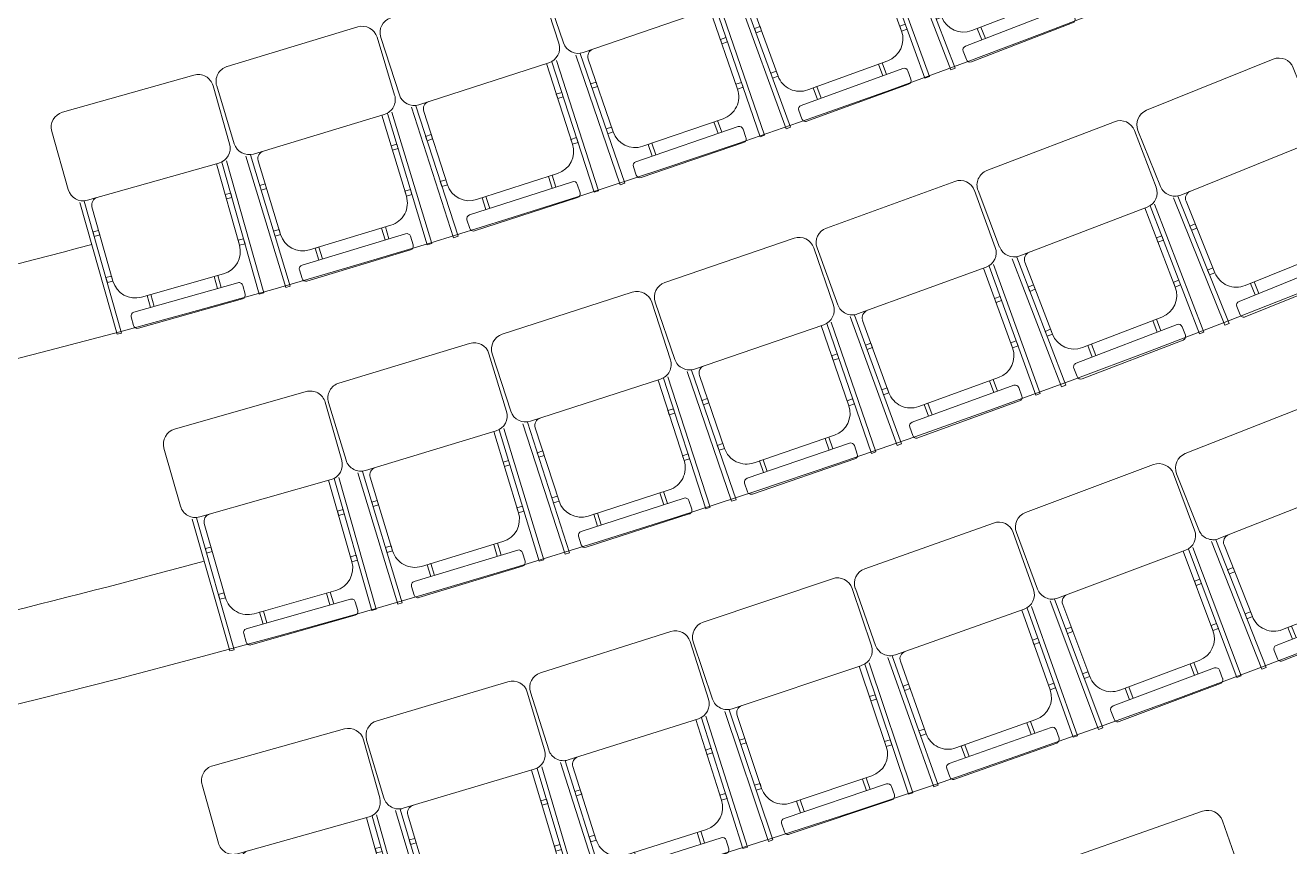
# Model space of a CAD drawing. Header units: millimetres. Extents: x 8275 to 147087, y -297470 to -191881.
# Drawn here: x 52988 to 57137, y -217854 to -215157 of the extents above; entities that cross this region are included whole.
import ezdxf

# ---------------------------------------------------------------- set-up
doc = ezdxf.new("R2010")
doc.units = ezdxf.units.MM
doc.header["$LTSCALE"] = 250
doc.header["$MEASUREMENT"] = 0
for name, color, linetype, lineweight in [('furniture', 5, 'Continuous', 15), ('hatch', 9, 'Continuous', 0), ('stairs', 2, 'Continuous', 5)]:
    doc.layers.add(name, color=color, linetype=linetype, lineweight=lineweight)

# ---------------------------------------------------------------- blocks, each defined once
blk = doc.blocks.new('A$C24EB465D-flat-9-flat-1-flat-405')
at = {"layer": 'furniture', "ltscale": 0.1}
for p, q in [((422.5, 141.9), (4.1, -19.4)), ((559.6, -72.4), (488.2, 112.8)), ((-25, -85.1), (46.4, -270.2)), ((112.1, -299.3), (530.4, -138)), ((522.5, -141.1), (622.6, -400.7)), ((702.2, -554.3), (540.3, -134.2)), ((554.6, -128.7), (716.6, -548.7)), ((560.4, -239.4), (578.2, -232.5)), ((565.8, -253.4), (560.4, -239.4)), ((565.8, -253.4), (583.6, -246.6)), ((583.6, -246.6), (578.2, -232.5)), ((87.9, -308.6), (249.9, -728.7)), ((264.1, -723.2), (102.2, -303.1)), ((129.1, -320), (220.1, -555.9)), ((157.9, -394.6), (140.1, -401.4)), ((145.5, -415.4), (140.1, -401.4)), ((163.3, -408.6), (145.5, -415.4)), ((163.3, -408.6), (157.9, -394.6)), ((616.5, -384.9), (634.3, -378)), ((622.6, -400.7), (616.5, -384.9)), ((622.6, -400.7), (640.4, -393.9)), ((640.4, -393.9), (634.3, -378)), ((297.7, -651.3), (629.1, -523.5)), ((318.6, -599.6), (578.9, -499.2)), ((549.3, -510.7), (563.9, -548.6)), ((561.2, -506.1), (575.8, -544)), ((645.5, -530.8), (656.1, -558.2)), ((214, -540), (196.2, -546.9)), ((202.3, -562.8), (196.2, -546.9)), ((220.1, -555.9), (202.3, -562.8)), ((220.1, -555.9), (214, -540)), ((317.4, -702.4), (648.8, -574.7)), ((716.6, -548.7), (702.2, -554.3)), ((336.3, -592.8), (348.2, -588.2)), ((336.3, -592.8), (350.9, -630.7)), ((348.2, -588.2), (362.9, -626.1)), ((290.4, -667.7), (301, -695.2)), ((249.9, -728.7), (264.1, -723.2))]:
    blk.add_line(p, q, dxfattribs=at)
for centre, radius, start, end in [((440.8, 94.5, 0), 50.8, 21.082, 111.082), ((22.4, -66.8, 0), 50.8, 111.082, 201.082), ((512.2, -90.6, 0), 50.8, 291.082, 21.082), ((93.8, -251.9, 0), 50.8, 201.082, 291.082), ((152.8, -310.8, 0), 25.4, 111.082, 201.082), ((551.5, -428.1, 0), 76.2, 291.082, 21.082), ((633.7, -535.3, 0), 12.7, 21.082, 111.082), ((291.2, -528.5, 0), 76.2, 201.082, 291.082), ((644.3, -562.8, 0), 12.7, 291.082, 21.082), ((302.2, -663.1, 0), 12.7, 111.082, 201.082), ((312.8, -690.6, 0), 12.7, 201.082, 291.082)]:
    blk.add_arc(centre, radius, start, end, dxfattribs=at)
blk = doc.blocks.new('A$C24EB465D-flat-9-flat-1-flat-406')
at = {"layer": 'furniture', "ltscale": 0.1}
for p, q in [((425.1, 134.1), (3.8, -19.5)), ((558.1, -82.7), (490.2, 103.7)), ((-26.5, -84.6), (41.4, -271)), ((106.5, -301.3), (527.8, -147.8)), ((519.8, -150.7), (615.1, -412.1)), ((691.9, -567.1), (537.7, -144.2)), ((552.2, -138.9), (706.3, -561.9)), ((555.9, -249.7), (573.8, -243.1)), ((578.9, -257.3), (573.8, -243.1)), ((561, -263.8), (555.9, -249.7)), ((561, -263.8), (578.9, -257.3)), ((82.2, -310.2), (236.4, -733.1)), ((250.8, -727.9), (96.6, -304.9)), ((123.2, -322.3), (209.8, -559.9)), ((150.6, -397.4), (132.7, -403.9)), ((137.8, -418.1), (132.7, -403.9)), ((155.7, -411.5), (137.8, -418.1)), ((155.7, -411.5), (150.6, -397.4)), ((609.3, -396.2), (627.2, -389.6)), ((615.1, -412.1), (609.3, -396.2)), ((615.1, -412.1), (633, -405.6)), ((633, -405.6), (627.2, -389.6)), ((285.6, -656.6), (619.3, -535)), ((307.5, -605.4), (569.6, -509.8)), ((539.8, -520.7), (553.7, -558.9)), ((551.7, -516.3), (565.7, -554.6)), ((204, -543.9), (186.1, -550.4)), ((191.9, -566.4), (186.1, -550.4)), ((209.8, -559.9), (191.9, -566.4)), ((209.8, -559.9), (204, -543.9)), ((635.6, -542.6), (645.7, -570.3)), ((706.3, -561.9), (691.9, -567.1)), ((304.4, -708.2), (638.1, -586.5)), ((325.3, -598.9), (337.3, -594.5)), ((325.3, -598.9), (339.2, -637.1)), ((337.3, -594.5), (351.3, -632.7)), ((278, -672.9), (288.1, -700.6)), ((236.4, -733.1), (250.8, -727.9))]:
    blk.add_line(p, q, dxfattribs=at)
for centre, radius, start, end in [((442.5, 86.4, 0), 50.8, 20.0254, 110.0254), ((21.2, -67.2, 0), 50.8, 110.0254, 200.0254), ((510.4, -100.1, 0), 50.8, 290.0254, 20.0254), ((89.1, -253.6, 0), 50.8, 200.0254, 290.0254), ((147.1, -313.6, 0), 25.4, 110.0254, 200.0254), ((543.5, -438.2, 0), 76.2, 290.0254, 20.0254), ((623.7, -546.9, 0), 12.7, 20.0254, 110.0254), ((281.4, -533.8, 0), 76.2, 200.0254, 290.0254), ((633.8, -574.6, 0), 12.7, 290.0254, 20.0254), ((290, -668.6, 0), 12.7, 110.0254, 200.0254), ((300, -696.2, 0), 12.7, 200.0254, 290.0254)]:
    blk.add_arc(centre, radius, start, end, dxfattribs=at)
blk = doc.blocks.new('A$C24EB465D-flat-9-flat-1-flat-407')
at = {"layer": 'furniture', "ltscale": 0.1}
for p, q in [((427.5, 126.2), (3.4, -19.5)), ((556.5, -92.9), (492, 94.7)), ((-28.1, -84.1), (36.4, -271.7)), ((100.9, -303.2), (525, -157.5)), ((517, -160.3), (607.4, -423.4)), ((681.3, -579.8), (535, -154.1)), ((549.5, -149.1), (695.9, -574.8)), ((551.2, -259.9), (569.2, -253.7)), ((556.1, -274.1), (551.2, -259.9)), ((556.1, -274.1), (574.1, -267.9)), ((574.1, -267.9), (569.2, -253.7)), ((76.5, -311.6), (222.8, -737.4)), ((237.3, -732.4), (91, -306.7)), ((117.2, -324.5), (199.4, -563.6)), ((143.2, -400.1), (125.2, -406.3)), ((130.1, -420.5), (125.2, -406.3)), ((148.1, -414.3), (130.1, -420.5)), ((148.1, -414.3), (143.2, -400.1)), ((601.9, -407.3), (619.9, -401.1)), ((607.4, -423.4), (601.9, -407.3)), ((625.4, -417.2), (619.9, -401.1)), ((607.4, -423.4), (625.4, -417.2)), ((296.3, -610.9), (560.1, -520.3)), ((530.1, -530.6), (543.3, -569)), ((542.1, -526.4), (555.3, -564.9)), ((193.9, -547.6), (175.9, -553.8)), ((181.4, -569.8), (175.9, -553.8)), ((199.4, -563.6), (181.4, -569.8)), ((199.4, -563.6), (193.9, -547.6)), ((273.5, -661.8), (609.4, -546.3)), ((625.5, -554.2), (635.1, -582.1)), ((695.9, -574.8), (681.3, -579.8)), ((291.3, -713.7), (627.2, -598.2)), ((314.2, -604.8), (326.3, -600.6)), ((314.2, -604.8), (327.4, -643.2)), ((326.3, -600.6), (339.5, -639.1)), ((265.6, -677.9), (275.1, -705.8)), ((222.8, -737.4), (237.3, -732.4))]:
    blk.add_line(p, q, dxfattribs=at)
for centre, radius, start, end in [((444, 78.2, 0), 50.8, 18.9688, 108.9688), ((19.9, -67.6, 0), 50.8, 108.9688, 198.9688), ((508.5, -109.4, 0), 50.8, 288.9688, 18.9688), ((84.4, -255.2, 0), 50.8, 198.9688, 288.9688), ((141.3, -316.2, 0), 25.4, 108.9688, 198.9688), ((535.3, -448.2, 0), 76.2, 288.9688, 18.9688), ((271.5, -538.9, 0), 76.2, 198.9688, 288.9688), ((613.5, -558.3, 0), 12.7, 18.9688, 108.9688), ((623.1, -586.2, 0), 12.7, 288.9688, 18.9688), ((277.6, -673.8, 0), 12.7, 108.9688, 198.9688), ((287.2, -701.6, 0), 12.7, 198.9688, 288.9688)]:
    blk.add_arc(centre, radius, start, end, dxfattribs=at)
blk = doc.blocks.new('A$C24EB465D-flat-9-flat-1-flat-408')
at = {"layer": 'furniture', "ltscale": 0.1}
for p, q in [((429.7, 118.3), (3.1, -19.6)), ((554.7, -103.2), (493.7, 85.6)), ((-29.6, -83.6), (31.4, -272.3)), ((670.5, -592.3), (532, -163.9)), ((546.7, -159.2), (685.1, -587.5)), ((95.3, -305.1), (522, -167.1)), ((513.9, -169.8), (599.5, -434.5)), ((546.3, -270), (564.4, -264.1)), ((550.9, -284.3), (546.3, -270)), ((550.9, -284.3), (569.1, -278.4)), ((569.1, -278.4), (564.4, -264.1)), ((70.8, -313), (209.2, -741.4)), ((223.8, -736.7), (85.3, -308.3)), ((111.2, -326.6), (189, -567.2)), ((135.8, -402.7), (117.7, -408.5)), ((122.3, -422.8), (117.7, -408.5)), ((140.4, -417), (135.8, -402.7)), ((594.3, -418.4), (612.4, -412.5)), ((617.6, -428.7), (612.4, -412.5)), ((140.4, -417), (122.3, -422.8)), ((599.5, -434.5), (594.3, -418.4)), ((599.5, -434.5), (617.6, -428.7)), ((285, -616.3), (550.4, -530.5)), ((532.3, -536.3), (544.8, -575.1)), ((183.8, -551), (165.7, -556.9)), ((170.9, -573.1), (165.7, -556.9)), ((189, -567.2), (170.9, -573.1)), ((189, -567.2), (183.8, -551)), ((261.2, -666.7), (599.2, -557.5)), ((520.2, -540.3), (532.7, -579)), ((615.2, -565.7), (624.2, -593.7)), ((278.1, -718.9), (616.1, -609.7)), ((303, -610.5), (315.2, -606.5)), ((303, -610.5), (315.5, -649.2)), ((315.2, -606.5), (327.7, -645.2)), ((685.1, -587.5), (670.5, -592.3)), ((253, -682.7), (262.1, -710.7)), ((209.2, -741.4), (223.8, -736.7))]:
    blk.add_line(p, q, dxfattribs=at)
for centre, radius, start, end in [((445.4, 70, 0), 50.8, 17.9122, 107.9122), ((18.7, -67.9, 0), 50.8, 107.9122, 197.9122), ((506.4, -118.8, 0), 50.8, 287.9122, 17.9122), ((79.7, -256.7, 0), 50.8, 197.9122, 287.9122), ((135.4, -318.8, 0), 25.4, 107.9122, 197.9122), ((527, -458, 0), 76.2, 287.9122, 17.9122), ((261.5, -543.8, 0), 76.2, 197.9122, 287.9122), ((603.1, -569.6, 0), 12.7, 17.9122, 107.9122), ((612.2, -597.6, 0), 12.7, 287.9122, 17.9122), ((265.1, -678.8, 0), 12.7, 107.9122, 197.9122), ((274.2, -706.8, 0), 12.7, 197.9122, 287.9122)]:
    blk.add_arc(centre, radius, start, end, dxfattribs=at)
blk = doc.blocks.new('A$C24EB465D-flat-9-flat-1-flat-409')
at = {"layer": 'furniture', "ltscale": 0.1}
for p, q in [((431.8, 110.4), (2.7, -19.6)), ((552.7, -113.4), (495.2, 76.5)), ((-31.2, -83), (26.3, -272.9)), ((89.7, -306.8), (518.8, -176.7)), ((510.7, -179.2), (591.4, -445.5)), ((659.5, -604.5), (528.9, -173.7)), ((543.7, -169.2), (674.2, -600.1)), ((541.2, -280), (559.5, -274.5)), ((545.6, -294.4), (541.2, -280)), ((545.6, -294.4), (563.8, -288.9)), ((563.8, -288.9), (559.5, -274.5)), ((65, -314.3), (195.5, -745.1)), ((210.1, -740.7), (79.6, -309.8)), ((105.2, -328.6), (178.5, -570.6)), ((128.4, -405.1), (110.1, -410.6)), ((114.5, -425), (110.1, -410.6)), ((132.7, -419.5), (128.4, -405.1)), ((132.7, -419.5), (114.5, -425)), ((586.5, -429.2), (604.7, -423.7)), ((591.4, -445.5), (586.5, -429.2)), ((591.4, -445.5), (609.6, -440)), ((609.6, -440), (604.7, -423.7)), ((173.6, -554.3), (155.4, -559.9)), ((160.3, -576.1), (155.4, -559.9)), ((178.5, -570.6), (160.3, -576.1)), ((178.5, -570.6), (173.6, -554.3)), ((248.9, -671.4), (588.8, -568.4)), ((273.5, -621.4), (540.6, -540.6)), ((510.1, -549.8), (521.9, -588.7)), ((522.3, -546.1), (534.1, -585)), ((604.6, -576.9), (613.2, -605.1)), ((264.8, -723.9), (604.7, -620.9)), ((291.7, -616), (303.9, -612.2)), ((291.7, -616), (303.5, -654.9)), ((303.9, -612.2), (315.7, -651.2)), ((674.2, -600.1), (659.5, -604.5)), ((240.4, -687.3), (248.9, -715.4)), ((195.5, -745.1), (210.1, -740.7))]:
    blk.add_line(p, q, dxfattribs=at)
for centre, radius, start, end in [((446.6, 61.8, 0), 50.8, 16.8556, 106.8556), ((17.4, -68.3, 0), 50.8, 106.8556, 196.8556), ((504.1, -128.1, 0), 50.8, 286.8556, 16.8556), ((75, -258.1, 0), 50.8, 196.8556, 286.8556), ((129.5, -321.2, 0), 25.4, 106.8556, 196.8556), ((518.5, -467.6, 0), 76.2, 286.8556, 16.8556), ((251.4, -548.5, 0), 76.2, 196.8556, 286.8556), ((592.5, -580.6, 0), 12.7, 16.8556, 106.8556), ((601, -608.8, 0), 12.7, 286.8556, 16.8556), ((252.6, -683.6, 0), 12.7, 106.8556, 196.8556), ((261.1, -711.8, 0), 12.7, 196.8556, 286.8556)]:
    blk.add_arc(centre, radius, start, end, dxfattribs=at)
blk = doc.blocks.new('A$C24EB465D-flat-9-flat-1-flat-410')
at = {"layer": 'furniture', "ltscale": 0.1}
for p, q in [((433.8, 102.4), (2.3, -19.7)), ((550.5, -123.6), (496.5, 67.3)), ((-32.7, -82.4), (21.3, -273.3)), ((84, -308.4), (515.5, -186.3)), ((507.3, -188.6), (583.1, -456.4)), ((648.2, -616.6), (525.6, -183.4)), ((540.4, -179.2), (663, -612.4)), ((536, -290), (554.3, -284.8)), ((540.1, -304.4), (536, -290)), ((558.4, -299.2), (554.3, -284.8)), ((59.2, -315.4), (181.7, -748.6)), ((196.4, -744.4), (73.9, -311.2)), ((99.1, -330.5), (168, -573.8)), ((540.1, -304.4), (558.4, -299.2)), ((120.9, -407.4), (102.6, -412.6)), ((106.6, -427.1), (102.6, -412.6)), ((125, -421.9), (120.9, -407.4)), ((125, -421.9), (106.6, -427.1)), ((578.4, -440), (596.8, -434.8)), ((583.1, -456.4), (578.4, -440)), ((583.1, -456.4), (601.4, -451.2)), ((601.4, -451.2), (596.8, -434.8)), ((163.3, -557.4), (145, -562.6)), ((149.6, -579), (145, -562.6)), ((168, -573.8), (149.6, -579)), ((168, -573.8), (163.3, -557.4)), ((236.4, -675.9), (578.2, -579.2)), ((262, -626.4), (530.5, -550.4)), ((499.9, -559.1), (511, -598.2)), ((512.2, -555.6), (523.3, -594.8)), ((280.3, -621.2), (292.6, -617.7)), ((280.3, -621.2), (291.3, -660.4)), ((292.6, -617.7), (303.7, -656.9)), ((593.9, -588), (601.9, -616.3)), ((663, -612.4), (648.2, -616.6)), ((251.4, -728.7), (593.2, -632)), ((227.7, -691.6), (235.7, -719.9)), ((181.7, -748.6), (196.4, -744.4))]:
    blk.add_line(p, q, dxfattribs=at)
for centre, radius, start, end in [((447.6, 53.5, 0), 50.8, 15.799, 105.799), ((16.2, -68.6, 0), 50.8, 105.799, 195.799), ((501.7, -137.4, 0), 50.8, 285.799, 15.799), ((70.2, -259.5, 0), 50.8, 195.799, 285.799), ((123.6, -323.6, 0), 25.4, 105.799, 195.799), ((509.7, -477.1, 0), 76.2, 285.799, 15.799), ((241.3, -553.1, 0), 76.2, 195.799, 285.799), ((581.7, -591.4, 0), 12.7, 15.799, 105.799), ((589.7, -619.7, 0), 12.7, 285.799, 15.799), ((239.9, -688.1, 0), 12.7, 105.799, 195.799), ((247.9, -716.5, 0), 12.7, 195.799, 285.799)]:
    blk.add_arc(centre, radius, start, end, dxfattribs=at)
blk = doc.blocks.new('A$C24EB465D-flat-9-flat-1-flat-437')
at = {"layer": 'furniture', "ltscale": 0.1}
for p, q in [((420.2, 148.7), (4.5, -19.3)), ((560.7, -63.3), (486.3, 120.6)), ((-23.6, -85.5), (50.7, -269.4)), ((556.7, -119.7), (725.3, -537.1)), ((116.9, -297.5), (532.6, -129.4)), ((524.7, -132.6), (629, -390.6)), ((711.1, -542.9), (542.4, -125.5)), ((564.2, -230.3), (581.9, -223.2)), ((569.8, -244.2), (564.2, -230.3)), ((569.8, -244.2), (587.5, -237.1)), ((587.5, -237.1), (581.9, -223.2)), ((92.9, -307.1), (261.6, -724.5)), ((275.8, -718.8), (107.1, -301.4)), ((134.3, -317.8), (229, -552.3)), ((622.6, -374.9), (640.3, -367.7)), ((646.7, -383.5), (640.3, -367.7)), ((164.2, -392), (146.6, -399.1)), ((152.2, -413), (146.6, -399.1)), ((169.9, -405.9), (152.2, -413)), ((169.9, -405.9), (164.2, -392)), ((629, -390.6), (622.6, -374.9)), ((629, -390.6), (646.7, -383.5)), ((328.2, -594.4), (586.9, -489.8)), ((569.3, -497), (584.5, -534.7)), ((222.7, -536.5), (205, -543.6)), ((229, -552.3), (222.7, -536.5)), ((308.2, -646.4), (637.5, -513.3)), ((557.5, -501.7), (572.7, -539.4)), ((654, -520.3), (665, -547.6)), ((725.3, -537.1), (711.1, -542.9)), ((211.4, -559.4), (205, -543.6)), ((229, -552.3), (211.4, -559.4)), ((328.7, -697.2), (658, -564.1)), ((345.8, -587.3), (357.7, -582.5)), ((345.8, -587.3), (361.1, -625)), ((357.7, -582.5), (372.9, -620.2)), ((301.1, -662.9), (312.2, -690.2)), ((261.6, -724.5), (275.8, -718.8))]:
    blk.add_line(p, q, dxfattribs=at)
for centre, radius, start, end in [((439.2, 101.6, 0), 50.8, 22.0073, 112.0073), ((23.5, -66.4, 0), 50.8, 112.0073, 202.0073), ((513.6, -82.3, 0), 50.8, 292.0073, 22.0073), ((97.8, -250.4, 0), 50.8, 202.0073, 292.0073), ((157.8, -308.3, 0), 25.4, 112.0073, 202.0073), ((558.4, -419.2, 0), 76.2, 292.0073, 22.0073), ((642.2, -525, 0), 12.7, 22.0073, 112.0073), ((299.7, -523.7, 0), 76.2, 202.0073, 292.0073), ((653.3, -552.3, 0), 12.7, 292.0073, 22.0073), ((312.9, -658.1, 0), 12.7, 112.0073, 202.0073), ((323.9, -685.4, 0), 12.7, 202.0073, 292.0073)]:
    blk.add_arc(centre, radius, start, end, dxfattribs=at)
blk = doc.blocks.new('A$C24EB465D-flat-9-flat-1-flat-438')
at = {"layer": 'furniture', "ltscale": 0.1}
for p, q in [((422.8, 141.2), (4.1, -19.4)), ((559.5, -73.3), (488.4, 112)), ((-25.1, -85), (45.9, -270.3)), ((111.6, -299.5), (530.2, -138.9)), ((522.3, -141.9), (622, -401.7)), ((701.3, -555.4), (540.1, -135.1)), ((554.4, -129.6), (715.7, -549.9)), ((560, -240.3), (577.8, -233.5)), ((565.4, -254.3), (560, -240.3)), ((565.4, -254.3), (583.2, -247.5)), ((583.2, -247.5), (577.8, -233.5)), ((87.4, -308.7), (248.7, -729.1)), ((263, -723.6), (101.7, -303.3)), ((128.6, -320.2), (219.2, -556.3)), ((157.2, -394.8), (139.5, -401.6)), ((144.8, -415.7), (139.5, -401.6)), ((162.6, -408.8), (144.8, -415.7)), ((162.6, -408.8), (157.2, -394.8)), ((615.9, -385.9), (633.7, -379)), ((622, -401.7), (615.9, -385.9)), ((622, -401.7), (639.7, -394.9)), ((639.7, -394.9), (633.7, -379)), ((296.6, -651.7), (628.3, -524.5)), ((317.6, -600.1), (578.1, -500.2)), ((548.5, -511.6), (563, -549.5)), ((560.3, -507), (574.9, -545)), ((644.7, -531.8), (655.2, -559.3)), ((213.1, -540.4), (195.3, -547.2)), ((201.4, -563.1), (195.3, -547.2)), ((219.2, -556.3), (201.4, -563.1)), ((219.2, -556.3), (213.1, -540.4)), ((316.3, -702.9), (647.9, -575.7)), ((715.7, -549.9), (701.3, -555.4)), ((335.3, -593.3), (347.3, -588.7)), ((335.3, -593.3), (349.9, -631.3)), ((347.3, -588.7), (361.9, -626.7)), ((289.3, -668.2), (299.9, -695.6)), ((248.7, -729.1), (263, -723.6))]:
    blk.add_line(p, q, dxfattribs=at)
for centre, radius, start, end in [((441, 93.8, 0), 50.8, 20.9892, 110.9892), ((22.3, -66.8, 0), 50.8, 110.9892, 200.9892), ((512, -91.5, 0), 50.8, 290.9892, 20.9892), ((93.4, -252.1, 0), 50.8, 200.9892, 290.9892), ((152.3, -311.1, 0), 25.4, 110.9892, 200.9892), ((550.8, -429, 0), 76.2, 290.9892, 20.9892), ((632.8, -536.4, 0), 12.7, 20.9892, 110.9892), ((290.3, -529, 0), 76.2, 200.9892, 290.9892), ((643.3, -563.9, 0), 12.7, 290.9892, 20.9892), ((301.2, -663.6, 0), 12.7, 110.9892, 200.9892), ((311.7, -691.1, 0), 12.7, 200.9892, 290.9892)]:
    blk.add_arc(centre, radius, start, end, dxfattribs=at)
blk = doc.blocks.new('A$C24EB465D-flat-9-flat-1-flat-439')
at = {"layer": 'furniture', "ltscale": 0.1}
for p, q in [((425.2, 133.7), (3.8, -19.5)), ((558.1, -83.2), (490.3, 103.3)), ((-26.6, -84.6), (41.1, -271)), ((106.2, -301.4), (527.7, -148.3)), ((519.7, -151.2), (614.7, -412.7)), ((691.3, -567.8), (537.6, -144.7)), ((552, -139.4), (705.8, -562.5)), ((555.7, -250.2), (573.6, -243.7)), ((578.7, -257.8), (573.6, -243.7)), ((560.8, -264.3), (555.7, -250.2)), ((560.8, -264.3), (578.7, -257.8)), ((81.9, -310.3), (235.7, -733.4)), ((250.1, -728.1), (96.3, -305)), ((122.9, -322.4), (209.3, -560.1)), ((150.2, -397.5), (132.3, -404)), ((137.4, -418.2), (132.3, -404)), ((155.3, -411.7), (137.4, -418.2)), ((155.3, -411.7), (150.2, -397.5)), ((608.9, -396.7), (626.8, -390.2)), ((614.7, -412.7), (608.9, -396.7)), ((614.7, -412.7), (632.6, -406.2)), ((632.6, -406.2), (626.8, -390.2)), ((285, -656.9), (618.8, -535.6)), ((306.9, -605.7), (569.1, -510.4)), ((539.3, -521.2), (553.2, -559.5)), ((551.2, -516.9), (565.1, -555.1)), ((203.5, -544.1), (185.6, -550.6)), ((191.4, -566.6), (185.6, -550.6)), ((209.3, -560.1), (191.4, -566.6)), ((209.3, -560.1), (203.5, -544.1)), ((635.1, -543.2), (645.2, -570.9)), ((705.8, -562.5), (691.3, -567.8)), ((303.7, -708.5), (637.6, -587.1)), ((324.7, -599.2), (336.8, -594.8)), ((324.7, -599.2), (338.6, -637.4)), ((336.8, -594.8), (350.7, -633)), ((277.4, -673.2), (287.5, -700.9)), ((235.7, -733.4), (250.1, -728.1))]:
    blk.add_line(p, q, dxfattribs=at)
for centre, radius, start, end in [((442.6, 85.9, 0), 50.8, 19.971, 109.971), ((21.1, -67.2, 0), 50.8, 109.971, 199.971), ((510.3, -100.5, 0), 50.8, 289.971, 19.971), ((88.9, -253.7, 0), 50.8, 199.971, 289.971), ((146.8, -313.7, 0), 25.4, 109.971, 199.971), ((543.1, -438.8, 0), 76.2, 289.971, 19.971), ((623.2, -547.5, 0), 12.7, 19.971, 109.971), ((280.9, -534, 0), 76.2, 199.971, 289.971), ((633.2, -575.2, 0), 12.7, 289.971, 19.971), ((289.3, -668.8, 0), 12.7, 109.971, 199.971), ((299.4, -696.5, 0), 12.7, 199.971, 289.971)]:
    blk.add_arc(centre, radius, start, end, dxfattribs=at)
blk = doc.blocks.new('A$C24EB465D-flat-9-flat-1-flat-440')
at = {"layer": 'furniture', "ltscale": 0.1}
for p, q in [((427.5, 126.1), (3.4, -19.5)), ((556.5, -93.1), (492.1, 94.6)), ((-28.1, -84.1), (36.3, -271.7)), ((100.9, -303.3), (524.9, -157.6)), ((516.9, -160.4), (607.3, -423.6)), ((681.1, -580), (534.9, -154.2)), ((549.5, -149.2), (695.7, -575)), ((551.1, -260), (569.1, -253.8)), ((556, -274.3), (551.1, -260)), ((556, -274.3), (574, -268.1)), ((574, -268.1), (569.1, -253.8)), ((76.4, -311.7), (222.6, -737.4)), ((237.1, -732.5), (90.9, -306.7)), ((117.1, -324.5), (199.3, -563.7)), ((143.1, -400.1), (125.1, -406.3)), ((130, -420.6), (125.1, -406.3)), ((148, -414.4), (130, -420.6)), ((148, -414.4), (143.1, -400.1)), ((601.8, -407.5), (619.8, -401.3)), ((607.3, -423.6), (601.8, -407.5)), ((625.3, -417.4), (619.8, -401.3)), ((607.3, -423.6), (625.3, -417.4)), ((296.1, -611), (560, -520.4)), ((529.9, -530.7), (543.1, -569.2)), ((542, -526.6), (555.2, -565.1)), ((193.8, -547.6), (175.7, -553.8)), ((181.3, -569.9), (175.7, -553.8)), ((199.3, -563.7), (181.3, -569.9)), ((199.3, -563.7), (193.8, -547.6)), ((273.3, -661.9), (609.2, -546.5)), ((625.4, -554.4), (634.9, -582.2)), ((695.7, -575), (681.1, -580)), ((291.1, -713.7), (627, -598.4)), ((314, -604.9), (326.1, -600.7)), ((314, -604.9), (327.2, -643.3)), ((326.1, -600.7), (339.4, -639.2)), ((265.4, -678), (275, -705.9)), ((222.6, -737.4), (237.1, -732.5))]:
    blk.add_line(p, q, dxfattribs=at)
for centre, radius, start, end in [((444, 78.1, 0), 50.8, 18.9528, 108.9528), ((19.9, -67.6, 0), 50.8, 108.9528, 198.9528), ((508.5, -109.6, 0), 50.8, 288.9528, 18.9528), ((84.4, -255.2, 0), 50.8, 198.9528, 288.9528), ((141.2, -316.3, 0), 25.4, 108.9528, 198.9528), ((535.2, -448.3, 0), 76.2, 288.9528, 18.9528), ((271.3, -539, 0), 76.2, 198.9528, 288.9528), ((613.3, -558.5, 0), 12.7, 18.9528, 108.9528), ((622.9, -586.4, 0), 12.7, 288.9528, 18.9528), ((277.4, -673.9, 0), 12.7, 108.9528, 198.9528), ((287, -701.7, 0), 12.7, 198.9528, 288.9528)]:
    blk.add_arc(centre, radius, start, end, dxfattribs=at)
blk = doc.blocks.new('A$C24EB465D-flat-9-flat-1-flat-441')
at = {"layer": 'furniture', "ltscale": 0.1}
for p, q in [((429.7, 118.5), (3.1, -19.6)), ((554.8, -103), (493.7, 85.8)), ((-29.6, -83.6), (31.5, -272.3)), ((670.7, -592), (532.1, -163.7)), ((546.7, -159), (685.4, -587.3)), ((95.5, -305), (522.1, -166.9)), ((514, -169.6), (599.7, -434.3)), ((546.4, -269.8), (564.5, -263.9)), ((551, -284.1), (546.4, -269.8)), ((551, -284.1), (569.2, -278.2)), ((569.2, -278.2), (564.5, -263.9)), ((70.9, -313), (209.5, -741.3)), ((224, -736.6), (85.4, -308.3)), ((111.4, -326.6), (189.2, -567.2)), ((136, -402.6), (117.9, -408.5)), ((122.5, -422.8), (117.9, -408.5)), ((140.6, -416.9), (136, -402.6)), ((594.4, -418.1), (612.6, -412.3)), ((617.8, -428.4), (612.6, -412.3)), ((140.6, -416.9), (122.5, -422.8)), ((599.7, -434.3), (594.4, -418.1)), ((599.7, -434.3), (617.8, -428.4)), ((285.2, -616.2), (550.6, -530.3)), ((532.5, -536.1), (545.1, -574.8)), ((184, -551), (165.9, -556.8)), ((171.1, -573), (165.9, -556.8)), ((189.2, -567.2), (171.1, -573)), ((189.2, -567.2), (184, -551)), ((261.5, -666.6), (599.4, -557.2)), ((520.4, -540.1), (532.9, -578.8)), ((615.4, -565.4), (624.5, -593.4)), ((278.4, -718.8), (616.3, -609.4)), ((303.2, -610.4), (315.4, -606.4)), ((303.2, -610.4), (315.8, -649.1)), ((315.4, -606.4), (327.9, -645.1)), ((685.4, -587.3), (670.7, -592)), ((253.3, -682.6), (262.4, -710.6)), ((209.5, -741.3), (224, -736.6))]:
    blk.add_line(p, q, dxfattribs=at)
for centre, radius, start, end in [((445.3, 70.2, 0), 50.8, 17.9346, 107.9346), ((18.7, -67.9, 0), 50.8, 107.9346, 197.9346), ((506.4, -118.6, 0), 50.8, 287.9346, 17.9346), ((79.8, -256.7, 0), 50.8, 197.9346, 287.9346), ((135.5, -318.7, 0), 25.4, 107.9346, 197.9346), ((527.2, -457.8, 0), 76.2, 287.9346, 17.9346), ((261.7, -543.7, 0), 76.2, 197.9346, 287.9346), ((603.3, -569.3, 0), 12.7, 17.9346, 107.9346), ((612.4, -597.3, 0), 12.7, 287.9346, 17.9346), ((265.4, -678.7, 0), 12.7, 107.9346, 197.9346), ((274.4, -706.7, 0), 12.7, 197.9346, 287.9346)]:
    blk.add_arc(centre, radius, start, end, dxfattribs=at)
blk = doc.blocks.new('A$C24EB465D-flat-9-flat-1-flat-442')
at = {"layer": 'furniture', "ltscale": 0.1}
for p, q in [((431.7, 110.8), (2.7, -19.6)), ((552.8, -112.8), (495.1, 77)), ((-31.1, -83), (26.6, -272.8)), ((90, -306.7), (519, -176.2)), ((510.9, -178.7), (591.9, -444.9)), ((660.1, -603.8), (529.1, -173.1)), ((543.8, -168.6), (674.8, -599.3)), ((541.5, -279.5), (559.8, -273.9)), ((545.9, -293.8), (541.5, -279.5)), ((545.9, -293.8), (564.1, -288.3)), ((564.1, -288.3), (559.8, -273.9)), ((65.3, -314.2), (196.3, -744.9)), ((210.9, -740.4), (79.9, -309.7)), ((105.5, -328.5), (179.1, -570.4)), ((128.8, -405), (110.6, -410.5)), ((115, -424.9), (110.6, -410.5)), ((133.2, -419.4), (128.8, -405)), ((133.2, -419.4), (115, -424.9)), ((586.9, -428.6), (605.1, -423.1)), ((591.9, -444.9), (586.9, -428.6)), ((591.9, -444.9), (610.1, -439.4)), ((610.1, -439.4), (605.1, -423.1)), ((174.2, -554.2), (155.9, -559.7)), ((160.9, -576), (155.9, -559.7)), ((179.1, -570.4), (160.9, -576)), ((179.1, -570.4), (174.2, -554.2)), ((249.6, -671.2), (589.4, -567.8)), ((274.2, -621.2), (541.1, -540)), ((510.7, -549.2), (522.6, -588.1)), ((522.9, -545.5), (534.8, -584.4)), ((605.3, -576.3), (613.8, -604.4)), ((265.5, -723.6), (605.4, -620.3)), ((292.3, -615.6), (304.6, -611.9)), ((292.3, -615.6), (304.2, -654.6)), ((304.6, -611.9), (316.4, -650.8)), ((674.8, -599.3), (660.1, -603.8)), ((241.1, -687), (249.7, -715.2)), ((196.3, -744.9), (210.9, -740.4))]:
    blk.add_line(p, q, dxfattribs=at)
for centre, radius, start, end in [((446.5, 62.2, 0), 50.8, 16.9164, 106.9164), ((17.5, -68.2, 0), 50.8, 106.9164, 196.9164), ((504.2, -127.6, 0), 50.8, 286.9164, 16.9164), ((75.2, -258.1, 0), 50.8, 196.9164, 286.9164), ((129.8, -321.1, 0), 25.4, 106.9164, 196.9164), ((519, -467.1, 0), 76.2, 286.9164, 16.9164), ((252, -548.3, 0), 76.2, 196.9164, 286.9164), ((593.1, -580, 0), 12.7, 16.9164, 106.9164), ((601.7, -608.1, 0), 12.7, 286.9164, 16.9164), ((253.3, -683.3, 0), 12.7, 106.9164, 196.9164), ((261.8, -711.5, 0), 12.7, 196.9164, 286.9164)]:
    blk.add_arc(centre, radius, start, end, dxfattribs=at)
blk = doc.blocks.new('A$C24EB465D-flat-9-flat-1-flat-443')
at = {"layer": 'furniture', "ltscale": 0.1}
for p, q in [((433.6, 103.1), (2.4, -19.7)), ((550.7, -122.6), (496.4, 68.2)), ((-32.6, -82.5), (21.8, -273.3)), ((84.6, -308.2), (515.8, -185.4)), ((507.6, -187.7), (583.9, -455.3)), ((649.3, -615.5), (526, -182.5)), ((540.8, -178.3), (664.1, -611.2)), ((536.5, -289), (554.8, -283.8)), ((540.6, -303.5), (536.5, -289)), ((558.9, -298.3), (554.8, -283.8)), ((59.7, -315.3), (183, -748.3)), ((197.7, -744.1), (74.4, -311.1)), ((99.7, -330.3), (169, -573.5)), ((540.6, -303.5), (558.9, -298.3)), ((121.6, -407.2), (103.3, -412.4)), ((107.4, -426.9), (103.3, -412.4)), ((125.7, -421.7), (121.6, -407.2)), ((125.7, -421.7), (107.4, -426.9)), ((579.2, -439), (597.5, -433.8)), ((583.9, -455.3), (579.2, -439)), ((583.9, -455.3), (602.2, -450.1)), ((602.2, -450.1), (597.5, -433.8)), ((164.3, -557.2), (146, -562.4)), ((150.6, -578.7), (146, -562.4)), ((169, -573.5), (150.6, -578.7)), ((169, -573.5), (164.3, -557.2)), ((237.6, -675.5), (579.2, -578.2)), ((263.1, -625.9), (531.4, -549.5)), ((500.9, -558.2), (512, -597.3)), ((513.1, -554.7), (524.3, -593.8)), ((281.3, -620.7), (293.7, -617.2)), ((281.3, -620.7), (292.5, -659.9)), ((293.7, -617.2), (304.8, -656.4)), ((594.9, -586.9), (603, -615.2)), ((664.1, -611.2), (649.3, -615.5)), ((252.6, -728.2), (594.3, -630.9)), ((228.9, -691.2), (236.9, -719.5)), ((183, -748.3), (197.7, -744.1))]:
    blk.add_line(p, q, dxfattribs=at)
for centre, radius, start, end in [((447.5, 54.3, 0), 50.8, 15.8983, 105.8983), ((16.3, -68.5, 0), 50.8, 105.8983, 195.8983), ((501.9, -136.5, 0), 50.8, 285.8983, 15.8983), ((70.6, -259.4, 0), 50.8, 195.8983, 285.8983), ((124.1, -323.4, 0), 25.4, 105.8983, 195.8983), ((510.6, -476.2, 0), 76.2, 285.8983, 15.8983), ((242.2, -552.6, 0), 76.2, 195.8983, 285.8983), ((582.7, -590.4, 0), 12.7, 15.8983, 105.8983), ((590.8, -618.7, 0), 12.7, 285.8983, 15.8983), ((241.1, -687.7, 0), 12.7, 105.8983, 195.8983), ((249.2, -716, 0), 12.7, 195.8983, 285.8983)]:
    blk.add_arc(centre, radius, start, end, dxfattribs=at)
blk = doc.blocks.new('A$C24EB465D-flat-9-flat-1-flat-461')
at = {"layer": 'furniture', "ltscale": 0.1}
for p, q in [((421.4, 145.2), (4.3, -19.4)), ((560.1, -68), (487.3, 116.6)), ((-24.3, -85.3), (48.5, -269.8)), ((555.6, -124.4), (720.8, -543.2)), ((114.4, -298.4), (531.5, -133.9)), ((523.6, -137), (625.7, -395.9)), ((706.5, -548.8), (541.3, -130)), ((562.2, -235), (580, -228)), ((567.8, -249), (562.2, -235)), ((567.8, -249), (585.5, -242)), ((585.5, -242), (580, -228)), ((90.3, -307.9), (255.5, -726.7)), ((269.8, -721.1), (104.6, -302.3)), ((131.6, -318.9), (224.4, -554.2)), ((619.5, -380.1), (637.2, -373.1)), ((643.4, -388.9), (637.2, -373.1)), ((160.9, -393.3), (143.2, -400.3)), ((148.7, -414.3), (143.2, -400.3)), ((166.5, -407.3), (148.7, -414.3)), ((166.5, -407.3), (160.9, -393.3)), ((625.7, -395.9), (619.5, -380.1)), ((625.7, -395.9), (643.4, -388.9)), ((323.2, -597.1), (582.8, -494.7)), ((218.2, -538.4), (200.4, -545.3)), ((224.4, -554.2), (218.2, -538.4)), ((302.7, -648.9), (633.1, -518.6)), ((553.2, -506.4), (568.2, -544.2)), ((565.1, -501.7), (580, -539.6)), ((649.6, -525.7), (660.4, -553.1)), ((206.7, -561.2), (200.4, -545.3)), ((224.4, -554.2), (206.7, -561.2)), ((322.8, -699.9), (653.3, -569.6)), ((720.8, -543.2), (706.5, -548.8)), ((340.9, -590.2), (352.8, -585.5)), ((340.9, -590.2), (355.8, -628)), ((352.8, -585.5), (367.7, -623.3)), ((295.6, -665.4), (306.4, -692.8)), ((255.5, -726.7), (269.8, -721.1))]:
    blk.add_line(p, q, dxfattribs=at)
for centre, radius, start, end in [((440.1, 97.9, 0), 50.8, 21.5269, 111.5269), ((22.9, -66.6, 0), 50.8, 111.5269, 201.5269), ((512.9, -86.6, 0), 50.8, 291.5269, 21.5269), ((95.7, -251.2, 0), 50.8, 201.5269, 291.5269), ((155.2, -309.6, 0), 25.4, 111.5269, 201.5269), ((554.8, -423.8, 0), 76.2, 291.5269, 21.5269), ((637.8, -530.4, 0), 12.7, 21.5269, 111.5269), ((295.3, -526.2, 0), 76.2, 201.5269, 291.5269), ((648.6, -557.8, 0), 12.7, 291.5269, 21.5269), ((307.4, -660.7, 0), 12.7, 111.5269, 201.5269), ((318.2, -688.1, 0), 12.7, 201.5269, 291.5269)]:
    blk.add_arc(centre, radius, start, end, dxfattribs=at)
blk = doc.blocks.new('A$C24EB465D-flat-9-flat-1-flat-462')
at = {"layer": 'furniture', "ltscale": 0.1}
for p, q in [((423.8, 137.9), (4, -19.4)), ((558.9, -77.6), (489.2, 108.2)), ((-25.8, -84.8), (43.8, -270.6)), ((109.2, -300.4), (529.1, -143)), ((521.2, -146), (618.8, -406.6)), ((697, -560.8), (539, -139.3)), ((553.4, -133.9), (711.4, -555.4)), ((558.1, -244.6), (576, -237.9)), ((563.4, -258.7), (558.1, -244.6)), ((581.3, -252), (576, -237.9)), ((563.4, -258.7), (581.3, -252)), ((85.1, -309.4), (243, -731)), ((257.3, -725.6), (99.4, -304.1)), ((126.1, -321.2), (214.9, -558)), ((154.2, -396), (136.3, -402.7)), ((141.6, -416.8), (136.3, -402.7)), ((159.5, -410.1), (141.6, -416.8)), ((159.5, -410.1), (154.2, -396)), ((612.9, -390.6), (630.7, -383.9)), ((618.8, -406.6), (612.9, -390.6)), ((618.8, -406.6), (636.7, -399.9)), ((636.7, -399.9), (630.7, -383.9)), ((291.6, -654), (624.2, -529.4)), ((313, -602.6), (574.2, -504.7)), ((544.5, -515.8), (558.7, -553.9)), ((556.4, -511.3), (570.7, -549.4)), ((640.5, -536.8), (650.8, -564.4)), ((208.9, -542), (191.1, -548.7)), ((197, -564.6), (191.1, -548.7)), ((214.9, -558), (197, -564.6)), ((214.9, -558), (208.9, -542)), ((310.8, -705.4), (643.4, -580.7)), ((711.4, -555.4), (697, -560.8)), ((330.7, -595.9), (342.7, -591.4)), ((330.7, -595.9), (345, -634)), ((342.7, -591.4), (357, -629.5)), ((284.1, -670.4), (294.5, -697.9)), ((243, -731), (257.3, -725.6))]:
    blk.add_line(p, q, dxfattribs=at)
for centre, radius, start, end in [((441.7, 90.4, 0), 50.8, 20.5444, 110.5444), ((21.8, -67, 0), 50.8, 110.5444, 200.5444), ((511.3, -95.4, 0), 50.8, 290.5444, 20.5444), ((91.4, -252.8, 0), 50.8, 200.5444, 290.5444), ((149.9, -312.2, 0), 25.4, 110.5444, 200.5444), ((547.5, -433.3, 0), 76.2, 290.5444, 20.5444), ((628.6, -541.3, 0), 12.7, 20.5444, 110.5444), ((286.2, -531.2, 0), 76.2, 200.5444, 290.5444), ((639, -568.8, 0), 12.7, 290.5444, 20.5444), ((296, -665.9, 0), 12.7, 110.5444, 200.5444), ((306.3, -693.5, 0), 12.7, 200.5444, 290.5444)]:
    blk.add_arc(centre, radius, start, end, dxfattribs=at)
blk = doc.blocks.new('A$C24EB465D-flat-9-flat-1-flat-463')
at = {"layer": 'furniture', "ltscale": 0.1}
for p, q in [((426.1, 130.6), (3.6, -19.5)), ((557.5, -87.2), (491, 99.8)), ((-27.2, -84.4), (39.2, -271.3)), ((104.1, -302.2), (526.6, -152)), ((518.6, -154.9), (611.8, -417.1)), ((687.3, -572.7), (536.5, -148.5)), ((551, -143.4), (701.8, -567.6)), ((553.9, -254.2), (571.8, -247.8)), ((576.8, -262), (571.8, -247.8)), ((558.9, -268.3), (553.9, -254.2)), ((558.9, -268.3), (576.8, -262)), ((79.7, -310.8), (230.5, -735)), ((244.9, -729.9), (94.1, -305.7)), ((120.6, -323.3), (205.3, -561.6)), ((147.4, -398.6), (129.4, -405)), ((134.4, -419.2), (129.4, -405)), ((152.4, -412.8), (134.4, -419.2)), ((152.4, -412.8), (147.4, -398.6)), ((606.1, -401.1), (624, -394.7)), ((611.8, -417.1), (606.1, -401.1)), ((611.8, -417.1), (629.7, -410.7)), ((629.7, -410.7), (624, -394.7)), ((302.6, -607.8), (565.5, -514.4)), ((535.5, -525.1), (549.2, -563.4)), ((547.5, -520.8), (561.2, -559.1)), ((199.6, -545.5), (181.6, -551.9)), ((187.3, -567.9), (181.6, -551.9)), ((205.3, -561.6), (187.3, -567.9)), ((205.3, -561.6), (199.6, -545.5)), ((280.3, -658.9), (615, -540)), ((631.2, -547.7), (641.1, -575.5)), ((701.8, -567.6), (687.3, -572.7)), ((298.7, -710.6), (633.4, -591.7)), ((320.4, -601.5), (332.5, -597.2)), ((320.4, -601.5), (334.1, -639.8)), ((332.5, -597.2), (346.1, -635.5)), ((272.6, -675.1), (282.4, -702.9)), ((230.5, -735), (244.9, -729.9))]:
    blk.add_line(p, q, dxfattribs=at)
for centre, radius, start, end in [((443.2, 82.8, 0), 50.8, 19.562, 109.562), ((20.6, -67.4, 0), 50.8, 109.562, 199.562), ((509.6, -104.2, 0), 50.8, 289.562, 19.562), ((87.1, -254.3, 0), 50.8, 199.562, 289.562), ((144.5, -314.8, 0), 25.4, 109.562, 199.562), ((540, -442.6, 0), 76.2, 289.562, 19.562), ((619.2, -552, 0), 12.7, 19.562, 109.562), ((277.1, -536, 0), 76.2, 199.562, 289.562), ((629.1, -579.7, 0), 12.7, 289.562, 19.562), ((284.6, -670.9, 0), 12.7, 109.562, 199.562), ((294.4, -698.6, 0), 12.7, 199.562, 289.562)]:
    blk.add_arc(centre, radius, start, end, dxfattribs=at)
blk = doc.blocks.new('A$C24EB465D-flat-9-flat-1-flat-464')
at = {"layer": 'furniture', "ltscale": 0.1}
for p, q in [((428.3, 123.3), (3.3, -19.6)), ((555.9, -96.7), (492.7, 91.3)), ((-28.7, -83.9), (34.5, -272)), ((98.9, -303.9), (523.9, -161.1)), ((515.9, -163.8), (604.5, -427.5)), ((677.3, -584.4), (533.9, -157.7)), ((548.5, -152.8), (691.9, -579.5)), ((549.4, -263.6), (567.5, -257.6)), ((554.2, -277.9), (549.4, -263.6)), ((554.2, -277.9), (572.3, -271.8)), ((572.3, -271.8), (567.5, -257.6)), ((74.4, -312.2), (217.8, -738.9)), ((232.3, -734), (88.9, -307.3)), ((115, -325.3), (195.6, -565)), ((140.5, -401.1), (122.4, -407.1)), ((127.2, -421.4), (122.4, -407.1)), ((145.3, -415.3), (140.5, -401.1)), ((599.1, -411.4), (617.2, -405.3)), ((604.5, -427.5), (599.1, -411.4)), ((622.6, -421.5), (617.2, -405.3)), ((145.3, -415.3), (127.2, -421.4)), ((604.5, -427.5), (622.6, -421.5)), ((292.1, -612.9), (556.6, -524)), ((526.5, -534.2), (539.4, -572.7)), ((538.5, -530.1), (551.5, -568.7)), ((190.2, -548.9), (172.1, -554.9)), ((177.5, -571.1), (172.1, -554.9)), ((195.6, -565), (177.5, -571.1)), ((195.6, -565), (190.2, -548.9)), ((269, -663.6), (605.6, -550.5)), ((621.7, -558.5), (631.1, -586.4)), ((691.9, -579.5), (677.3, -584.4)), ((286.4, -715.6), (623.1, -602.4)), ((310.1, -606.9), (322.2, -602.8)), ((310.1, -606.9), (323, -645.5)), ((322.2, -602.8), (335.2, -641.4)), ((261, -679.7), (270.3, -707.6)), ((217.8, -738.9), (232.3, -734))]:
    blk.add_line(p, q, dxfattribs=at)
for centre, radius, start, end in [((444.5, 75.2, 0), 50.8, 18.5795, 108.5795), ((19.5, -67.7, 0), 50.8, 108.5795, 198.5795), ((507.7, -112.9, 0), 50.8, 288.5795, 18.5795), ((82.7, -255.8, 0), 50.8, 198.5795, 288.5795), ((139.1, -317.2, 0), 25.4, 108.5795, 198.5795), ((532.3, -451.8, 0), 76.2, 288.5795, 18.5795), ((267.8, -540.7, 0), 76.2, 198.5795, 288.5795), ((609.7, -562.5, 0), 12.7, 18.5795, 108.5795), ((619.1, -590.4, 0), 12.7, 288.5795, 18.5795), ((273, -675.7, 0), 12.7, 108.5795, 198.5795), ((282.4, -703.6, 0), 12.7, 198.5795, 288.5795)]:
    blk.add_arc(centre, radius, start, end, dxfattribs=at)
blk = doc.blocks.new('A$C24EB465D-flat-9-flat-1-flat-465')
at = {"layer": 'furniture', "ltscale": 0.1}
for p, q in [((430.4, 116), (3, -19.6)), ((554.1, -106.2), (494.2, 82.9)), ((-30.1, -83.4), (29.9, -272.5)), ((545.8, -162.2), (681.9, -591.3)), ((93.7, -305.6), (521.1, -170)), ((513, -172.6), (597.1, -437.8)), ((667.2, -595.9), (531.1, -166.8)), ((544.8, -273), (563, -267.2)), ((549.4, -287.3), (544.8, -273)), ((549.4, -287.3), (567.5, -281.6)), ((567.5, -281.6), (563, -267.2)), ((69, -313.4), (205.1, -742.5)), ((219.7, -737.9), (83.6, -308.8)), ((109.4, -327.2), (185.9, -568.3)), ((133.6, -403.4), (115.4, -409.2)), ((120, -423.5), (115.4, -409.2)), ((138.2, -417.8), (133.6, -403.4)), ((138.2, -417.8), (120, -423.5)), ((592, -421.6), (610.1, -415.9)), ((597.1, -437.8), (592, -421.6)), ((597.1, -437.8), (615.3, -432.1)), ((615.3, -432.1), (610.1, -415.9)), ((281.6, -617.9), (547.5, -533.5)), ((529.4, -539.3), (541.7, -578)), ((180.7, -552), (162.6, -557.8)), ((167.7, -574), (162.6, -557.8)), ((185.9, -568.3), (167.7, -574)), ((185.9, -568.3), (180.7, -552)), ((257.5, -668.2), (596.1, -560.8)), ((517.2, -543.1), (529.5, -581.9)), ((612.1, -569), (621, -597.1)), ((274.1, -720.4), (612.7, -613)), ((299.6, -612.1), (311.8, -608.3)), ((299.6, -612.1), (311.9, -650.9)), ((311.8, -608.3), (324.1, -647)), ((681.9, -591.3), (667.2, -595.9)), ((249.3, -684.1), (258.2, -712.2)), ((205.1, -742.5), (219.7, -737.9))]:
    blk.add_line(p, q, dxfattribs=at)
for centre, radius, start, end in [((445.7, 67.5, 0), 50.8, 17.5971, 107.5971), ((18.3, -68, 0), 50.8, 107.5971, 197.5971), ((505.7, -121.6, 0), 50.8, 287.5971, 17.5971), ((78.3, -257.1, 0), 50.8, 197.5971, 287.5971), ((133.6, -319.5, 0), 25.4, 107.5971, 197.5971), ((524.5, -460.9, 0), 76.2, 287.5971, 17.5971), ((258.5, -545.2, 0), 76.2, 197.5971, 287.5971), ((600, -572.9, 0), 12.7, 17.5971, 107.5971), ((608.9, -600.9, 0), 12.7, 287.5971, 17.5971), ((261.4, -680.3, 0), 12.7, 107.5971, 197.5971), ((270.3, -708.3, 0), 12.7, 197.5971, 287.5971)]:
    blk.add_arc(centre, radius, start, end, dxfattribs=at)
blk = doc.blocks.new('A$C24EB465D-flat-9-flat-1-flat-466')
at = {"layer": 'furniture', "ltscale": 0.1}
for p, q in [((432.3, 108.6), (2.6, -19.7)), ((552.2, -115.7), (495.5, 74.4)), ((-31.5, -82.9), (25.2, -273)), ((88.4, -307.1), (518.1, -178.9)), ((509.9, -181.4), (589.5, -448)), ((656.9, -607.3), (528.2, -175.9)), ((542.9, -171.5), (671.7, -602.9)), ((540.1, -282.3), (558.3, -276.9)), ((544.4, -296.7), (540.1, -282.3)), ((562.6, -291.3), (558.3, -276.9)), ((63.6, -314.5), (192.4, -745.9)), ((207, -741.5), (78.3, -310.1)), ((103.8, -329), (176.1, -571.4)), ((544.4, -296.7), (562.6, -291.3)), ((126.7, -405.7), (108.4, -411.1)), ((112.7, -425.5), (108.4, -411.1)), ((131, -420.1), (126.7, -405.7)), ((131, -420.1), (112.7, -425.5)), ((584.6, -431.7), (602.9, -426.3)), ((589.5, -448), (584.6, -431.7)), ((589.5, -448), (607.8, -442.6)), ((607.8, -442.6), (602.9, -426.3)), ((171.3, -555.1), (153, -560.5)), ((157.9, -576.8), (153, -560.5)), ((176.1, -571.4), (157.9, -576.8)), ((176.1, -571.4), (171.3, -555.1)), ((246, -672.5), (586.4, -570.9)), ((270.9, -622.6), (538.3, -542.8)), ((507.8, -551.9), (519.5, -590.9)), ((520, -548.3), (531.7, -587.2)), ((602.2, -579.4), (610.6, -607.7)), ((289.1, -617.2), (301.4, -613.5)), ((289.1, -617.2), (300.7, -656.2)), ((301.4, -613.5), (313, -652.5)), ((671.7, -602.9), (656.9, -607.3)), ((261.7, -725), (602.1, -623.5)), ((237.5, -688.3), (245.9, -716.5)), ((192.4, -745.9), (207, -741.5))]:
    blk.add_line(p, q, dxfattribs=at)
for centre, radius, start, end in [((446.8, 59.9, 0), 50.8, 16.6146, 106.6146), ((17.1, -68.3, 0), 50.8, 106.6146, 196.6146), ((503.6, -130.2, 0), 50.8, 286.6146, 16.6146), ((73.9, -258.5, 0), 50.8, 196.6146, 286.6146), ((128.1, -321.8, 0), 25.4, 106.6146, 196.6146), ((516.5, -469.8, 0), 76.2, 286.6146, 16.6146), ((249.1, -549.6, 0), 76.2, 196.6146, 286.6146), ((590, -583.1, 0), 12.7, 16.6146, 106.6146), ((598.5, -611.3, 0), 12.7, 286.6146, 16.6146), ((249.7, -684.6, 0), 12.7, 106.6146, 196.6146), ((258.1, -712.9, 0), 12.7, 196.6146, 286.6146)]:
    blk.add_arc(centre, radius, start, end, dxfattribs=at)
blk = doc.blocks.new('A$C24EB465D-flat-9-flat-1-flat-467')
at = {"layer": 'furniture', "ltscale": 0.1}
for p, q in [((434.1, 101.1), (2.3, -19.7)), ((550.2, -125.2), (496.7, 65.9)), ((-32.9, -82.3), (20.5, -273.4)), ((83.1, -308.6), (514.9, -187.8)), ((506.8, -190.1), (581.7, -458.1)), ((646.4, -618.5), (525.1, -184.9)), ((539.9, -180.8), (661.2, -614.3)), ((535.1, -291.5), (553.5, -286.4)), ((557.5, -300.9), (553.5, -286.4)), ((58.2, -315.6), (179.5, -749.1)), ((194.3, -745), (73, -311.4)), ((98.2, -330.8), (166.3, -574.3)), ((539.2, -306), (535.1, -291.5)), ((539.2, -306), (557.5, -300.9)), ((119.7, -407.8), (101.4, -412.9)), ((105.4, -427.4), (101.4, -412.9)), ((123.7, -422.2), (119.7, -407.8)), ((123.7, -422.2), (105.4, -427.4)), ((577.2, -441.7), (595.5, -436.5)), ((581.7, -458.1), (577.2, -441.7)), ((581.7, -458.1), (600.1, -452.9)), ((600.1, -452.9), (595.5, -436.5)), ((161.7, -557.9), (143.4, -563)), ((147.9, -579.4), (143.4, -563)), ((166.3, -574.3), (147.9, -579.4)), ((166.3, -574.3), (161.7, -557.9)), ((260.2, -627.1), (528.9, -552)), ((498.3, -560.5), (509.3, -599.7)), ((510.6, -557.1), (521.5, -596.3)), ((234.5, -676.6), (576.5, -580.9)), ((278.5, -622), (290.8, -618.6)), ((278.5, -622), (289.4, -661.2)), ((290.8, -618.6), (301.8, -657.8)), ((592.2, -589.7), (600.1, -618)), ((661.2, -614.3), (646.4, -618.5)), ((249.3, -729.4), (591.3, -633.7)), ((225.7, -692.2), (233.6, -720.6)), ((179.5, -749.1), (194.3, -745))]:
    blk.add_line(p, q, dxfattribs=at)
for centre, radius, start, end in [((447.8, 52.2, 0), 50.8, 15.6322, 105.6322), ((16, -68.6, 0), 50.8, 105.6322, 195.6322), ((501.2, -138.9, 0), 50.8, 285.6322, 15.6322), ((69.4, -259.7, 0), 50.8, 195.6322, 285.6322), ((122.6, -323.9, 0), 25.4, 105.6322, 195.6322), ((508.4, -478.6, 0), 76.2, 285.6322, 15.6322), ((239.7, -553.8, 0), 76.2, 195.6322, 285.6322), ((580, -593.1, 0), 12.7, 15.6322, 105.6322), ((587.9, -621.5, 0), 12.7, 285.6322, 15.6322), ((237.9, -688.8, 0), 12.7, 105.6322, 195.6322), ((245.8, -717.2, 0), 12.7, 195.6322, 285.6322)]:
    blk.add_arc(centre, radius, start, end, dxfattribs=at)
blk = doc.blocks.new('A$C24EB465D-flat-9-flat-1-flat-493')
at = {"layer": 'furniture', "ltscale": 0.1}
for p, q in [((426.5, 129.5), (3.6, -19.5)), ((557.2, -88.6), (491.3, 98.5)), ((-27.5, -84.3), (38.5, -271.4)), ((103.3, -302.5), (526.2, -153.4)), ((518.2, -156.2), (610.7, -418.7)), ((685.8, -574.5), (536.1, -149.9)), ((550.7, -144.8), (700.3, -569.4)), ((553.2, -255.6), (571.2, -249.3)), ((558.2, -269.8), (553.2, -255.6)), ((558.2, -269.8), (576.2, -263.5)), ((576.2, -263.5), (571.2, -249.3)), ((78.9, -311), (228.5, -735.6)), ((243, -730.5), (93.3, -306)), ((119.7, -323.6), (203.8, -562.1)), ((146.3, -399), (128.3, -405.3)), ((133.3, -419.5), (128.3, -405.3)), ((151.3, -413.2), (133.3, -419.5)), ((151.3, -413.2), (146.3, -399)), ((605, -402.7), (623, -396.3)), ((610.7, -418.7), (605, -402.7)), ((610.7, -418.7), (628.6, -412.4)), ((628.6, -412.4), (623, -396.3)), ((301, -608.6), (564.1, -515.9)), ((534.2, -526.5), (547.7, -564.8)), ((546.2, -522.2), (559.7, -560.6)), ((198.1, -546), (180.2, -552.4)), ((185.8, -568.4), (180.2, -552.4)), ((203.8, -562.1), (185.8, -568.4)), ((203.8, -562.1), (198.1, -546)), ((278.6, -659.7), (613.6, -541.6)), ((629.8, -549.4), (639.6, -577.1)), ((700.3, -569.4), (685.8, -574.5)), ((296.8, -711.4), (631.8, -593.3)), ((318.9, -602.3), (330.9, -598.1)), ((318.9, -602.3), (332.4, -640.7)), ((330.9, -598.1), (344.5, -636.4)), ((270.8, -675.9), (280.6, -703.6)), ((228.5, -735.6), (243, -730.5))]:
    blk.add_line(p, q, dxfattribs=at)
for centre, radius, start, end in [((443.4, 81.6, 0), 50.8, 19.4118, 109.4118), ((20.5, -67.4, 0), 50.8, 109.4118, 199.4118), ((509.3, -105.5, 0), 50.8, 289.4118, 19.4118), ((86.4, -254.5, 0), 50.8, 199.4118, 289.4118), ((143.7, -315.1, 0), 25.4, 109.4118, 199.4118), ((538.8, -444, 0), 76.2, 289.4118, 19.4118), ((275.7, -536.8, 0), 76.2, 199.4118, 289.4118), ((617.8, -553.6, 0), 12.7, 19.4118, 109.4118), ((627.6, -581.4, 0), 12.7, 289.4118, 19.4118), ((282.8, -671.6, 0), 12.7, 109.4118, 199.4118), ((292.6, -699.4, 0), 12.7, 199.4118, 289.4118)]:
    blk.add_arc(centre, radius, start, end, dxfattribs=at)

msp = doc.modelspace()

# ---------------------------------------------------------------- hatches: boundary and pattern name
at = {"layer": 'hatch'}
h = msp.add_hatch(dxfattribs=at)
h.set_pattern_fill('ANSI32', color=256, scale=350, angle=15, style=0)
h.set_pattern_definition([(60, (-2190690.94, -46921.14), (-113.665834, 65.625), []), (60, (-2190631.17, -46905.13), (-113.665834, 65.625), [])])
edge = h.paths.add_edge_path()
edge.add_line((55726.8, -219234.1), (55651.1, -219016.8))
edge.add_arc((45230.5, -186051.9), 34572.8, 278.49674, 287.54242, ccw=False)
edge.add_line((50338.7, -220245.2), (50366, -220473.5))
edge.add_arc((45236.9, -186075.5), 34778.3, 278.48095, 287.55504)
edge = h.paths.add_edge_path()
edge.add_line((55848.6, -219583.6), (55772.9, -219366.3))
edge.add_arc((45240.8, -186089.7), 34903.6, 278.47148, 287.56262, ccw=False)
edge.add_line((50382.7, -220612.4), (50410, -220840.8))
edge.add_arc((45247, -186112.5), 35109.9, 278.45613, 287.57494)
edge = h.paths.add_edge_path()
edge.add_arc((45240.8, -186089.7), 34903.6, 290.84616, 300.58468, ccw=False)
edge.add_line((57661.6, -218708.5), (57737.3, -218925.7))
edge.add_arc((45359, -186360), 34838.9, 290.8118, 302.69201)
edge.add_line((64176.3, -215679.9), (63125.6, -216319.2))
edge.add_line((63125.6, -216319.2), (63010.3, -216319.2))
edge.add_line((63010.3, -216319.2), (63000.1, -216137.4))
edge = h.paths.add_edge_path()
edge.add_line((62991.3, -215979.9), (62976.7, -215720.8))
edge.add_arc((45240.8, -186089.7), 34533.6, 290.86372, 300.90292, ccw=False)
edge.add_line((57539.8, -218358.9), (57615.5, -218576.2))
edge.add_arc((45240.8, -186089.7), 34763.6, 290.85276, 300.70419)
h.paths.add_polyline_path([(61900.4, -213176.9), (61791.7, -212974.3), (61791.6, -212974.3), (60714.2, -210965.2), (60511.5, -211073.9), (62973.6, -215664.8), (62960.1, -215424.9), (63070, -215358), (61900.3, -213177)])

# ---------------------------------------------------------------- linework, layer by layer
at = {"layer": 'stairs', "ltscale": 0.01}
for radius, start, end in [(30033.6, 238.66575, 301.3529), (31133.6, 238.77643, 301.24156), (32233.6, 238.87955, 301.13782), (33333.6, 238.97585, 301.04095), (30833.6, 282.09245, 284.97081), (31933.6, 282.45222, 285.12825)]:
    msp.add_arc((45240.8, -186089.6, -29609.4), radius, start, end, dxfattribs=at)

# ---------------------------------------------------------------- block references
at = {"layer": 'furniture', "ltscale": 0.01}
for name, p in [('A$C24EB465D-flat-9-flat-1-flat-405', (55775.2, -214574.6, -28433)), ('A$C24EB465D-flat-9-flat-1-flat-406', (55248.1, -214763.9, -28433)), ('A$C24EB465D-flat-9-flat-1-flat-407', (54717.6, -214943.5, -28433)), ('A$C24EB465D-flat-9-flat-1-flat-408', (54184, -215113.2, -28433)), ('A$C24EB465D-flat-9-flat-1-flat-409', (53647.2, -215273, -28433)), ('A$C24EB465D-flat-9-flat-1-flat-437', (56662.2, -215417, -28433)), ('A$C24EB465D-flat-9-flat-1-flat-410', (53107.7, -215423, -28433)), ('A$C24EB465D-flat-9-flat-1-flat-438', (56139.1, -215614.8, -28433)), ('A$C24EB465D-flat-9-flat-1-flat-439', (55612.6, -215803.3, -28433)), ('A$C24EB465D-flat-9-flat-1-flat-440', (55082.9, -215982.4, -28433)), ('A$C24EB465D-flat-9-flat-1-flat-441', (54550, -216152, -28433)), ('A$C24EB465D-flat-9-flat-1-flat-442', (54014.2, -216312.2, -28433)), ('A$C24EB465D-flat-9-flat-1-flat-443', (53475.7, -216462.8, -28433)), ('A$C24EB465D-flat-9-flat-1-flat-461', (56789.7, -216543.9, -28433)), ('A$C24EB465D-flat-9-flat-1-flat-462', (56265.8, -216737.3, -28433)), ('A$C24EB465D-flat-9-flat-1-flat-463', (55738.7, -216921.7, -28433)), ('A$C24EB465D-flat-9-flat-1-flat-464', (55208.5, -217097.1, -28433)), ('A$C24EB465D-flat-9-flat-1-flat-465', (54675.4, -217263.3, -28433)), ('A$C24EB465D-flat-9-flat-1-flat-466', (54139.5, -217420.4, -28433)), ('A$C24EB465D-flat-9-flat-1-flat-467', (53601, -217568.2, -28433)), ('A$C24EB465D-flat-9-flat-1-flat-493', (56424.5, -217866.7, -28433))]:
    msp.add_blockref(name, p, dxfattribs=at)

doc.saveas('drawing.dxf')
